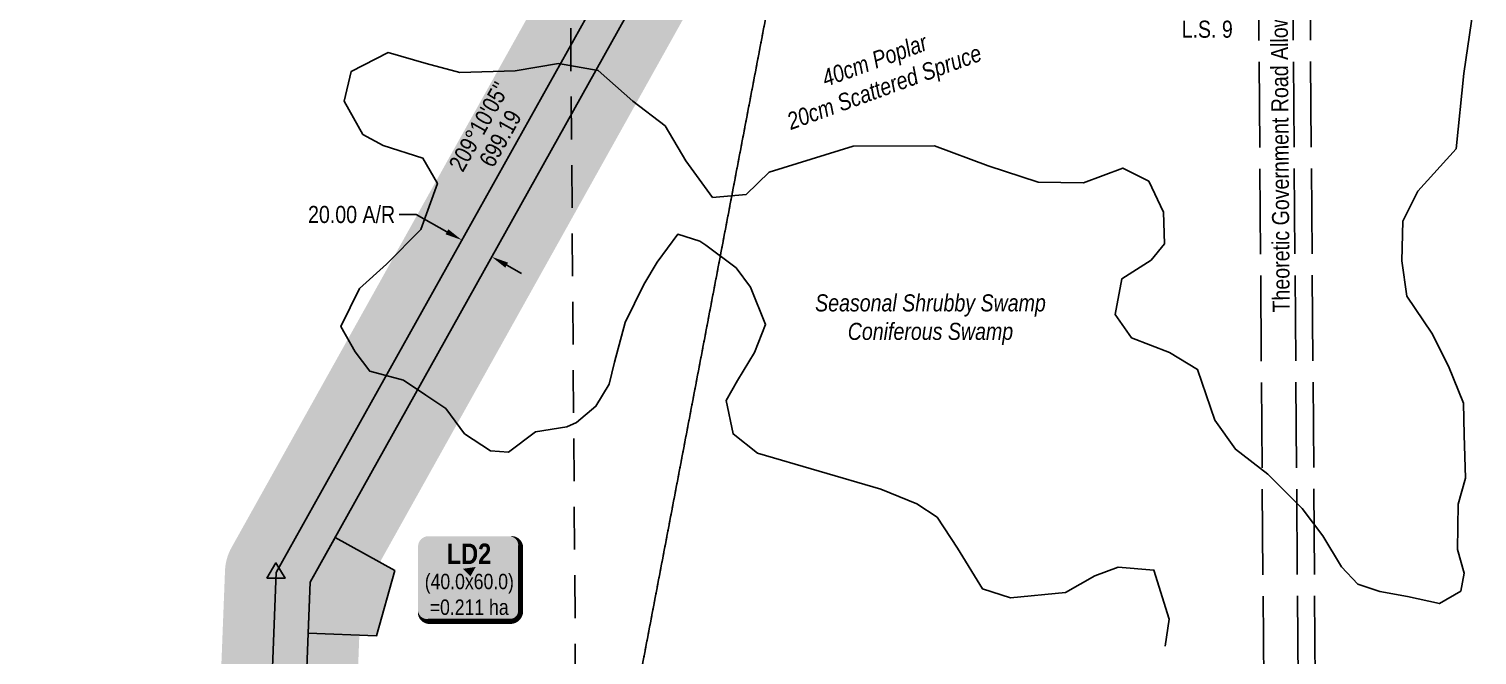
# Model space of a CAD drawing. Extents: x 532499 to 536929, y 6041259 to 6047760.
# Drawn here: x 533458 to 534305, y 6046764 to 6047131 of the extents above; entities that cross this region are included whole.
import ezdxf
from ezdxf.enums import TextEntityAlignment as Align

# ---------------------------------------------------------------- set-up
doc = ezdxf.new("R2010")
doc.units = 0
doc.header["$LTSCALE"] = 5
doc.header["$PDSIZE"] = 0.5
for name, pattern in [('foc-LSD', [8, 5, -3]), ('foc-TIELINE', [1.875, 1.25, -0.625]), ('foc-UNSURVEYED', [12.5, 10, -2.5])]:
    doc.linetypes.add(name, pattern=pattern)
doc.layers.get('Defpoints').update_dxf_attribs({"color": 9})
for name, color, linetype in [('L-BD', 7, 'Continuous'), ('L-MON', 1, 'Continuous'), ('L-ROAD-T', 7, 'Continuous'), ('L-SECTION-LSD', 7, 'foc-LSD'), ('L-TIE', 7, 'foc-TIELINE'), ('L-USEC', 7, 'foc-UNSURVEYED'), ('P-BUFFER-H 30m', 51, 'Continuous'), ('P-PROPOSED', 10, 'Continuous'), ('P-PROPOSED-H', 21, 'Continuous'), ('P-TEMP-BLOCKS', 250, 'Continuous'), ('P-TEMP-H', 41, 'Continuous'), ('P-TEMP_LOG DECK', 46, 'Continuous'), ('P-TXT', 4, 'Continuous'), ('T-BUSH-T', 110, 'Continuous'), ('WETLAND', 143, 'Continuous'), ('WETLAND-T', 146, 'Continuous')]:
    doc.layers.add(name, color=color, linetype=linetype)
doc.styles.add('100L', font='ARIALN.TTF', dxfattribs={"height": 11})
doc.styles.add('80', font='ARIALN.TTF', dxfattribs={"height": 10})
doc.styles.add('80CG', font='ARIALN.TTF', dxfattribs={"height": 10})
doc.styles.add('80L', font='ARIALN.TTF', dxfattribs={"height": 10})
doc.styles.add('80LS', font='ARIALNI.TTF', dxfattribs={"height": 10})
doc.styles.add('BOLD', font='ARIALNB.TTF')
doc.dimstyles.new('Compass 5 000', dxfattribs={"dimscale": 5, "dimtxt": 9, "dimasz": 2, "dimexe": 0.2, "dimexo": 0.0625, "dimgap": 0.5, "dimtad": 0, "dimtih": 1, "dimtoh": 1, "dimzin": 0, "dimdsep": 46, "dimtxsty": '80CG', "dimcen": 0.1, "dimse1": 1, "dimse2": 1, "dimclrd": 256, "dimclrt": 256, "dimaunit": 1, "dimadec": 4, "dimazin": 0, "dimtfac": 0.06, "dimtofl": 0, "dimtmove": 0, "dimatfit": 1, "dimfxl": 0.2, "dimtolj": 1, "dimtzin": 0, "dimlwd": -1, "dimarcsym": 0})

# ---------------------------------------------------------------- blocks, each defined once
blk = doc.blocks.new('TRIA')
blk.add_hatch(color=255).paths.add_polyline_path([(-0.04, 1.52), (-1.47, -0.87), (1.39, -0.87)])
blk = doc.blocks.new('TRIAA')
blk.add_blockref('TRIA', (0, 0))
blk = doc.blocks.new('TRIB')
at = {"color": 1}
blk.add_lwpolyline([(-1.12, -0.67), (-0.04, 1.13), (1.04, -0.67)], close=True, dxfattribs=at)
blk = doc.blocks.new('TRIBB')
blk.add_blockref('TRIB', (0, 0))
blk = doc.blocks.new('TRICC')
for name in ['TRIAA', 'TRIBB']:
    blk.add_blockref(name, (0, 0))
blk = doc.blocks.new('plspike')
blk.add_blockref('TRICC', (0, 0))
blk = doc.blocks.new('*D454')
at = {"layer": 'Defpoints', "color": 0, "transparency": 16777216}
for p in [(533732.88, 6047045.44), (533750.35, 6047035.7), (533728.9, 6046997.28)]:
    blk.add_point(p, dxfattribs=at)
at = {"layer": 'P-TXT', "transparency": 16777216}
for p, q in [((533684.69, 6047021.96), (533674.69, 6047021.96)), ((533702.71, 6047011.9), (533684.69, 6047021.96)), ((533737.63, 6046992.41), (533746.37, 6046987.53))]:
    blk.add_line(p, q, dxfattribs=at)
for points in [[(533703.52, 6047013.36), (533701.89, 6047010.44), (533711.44, 6047007.03)], [(533738.45, 6046993.86), (533736.82, 6046990.95), (533728.9, 6046997.28)]]:
    blk.add_solid(points, dxfattribs=at)
at = {"layer": 'P-TXT', "transparency": 16777216, "insert": (533646.95, 6047021.96), "char_height": 10, "attachment_point": 5, "style": '80CG'}
blk.add_mtext('\\A1;20.00 A/R', dxfattribs=at)
blk = doc.blocks.new('*U533')
h = blk.add_hatch(color=191)
edge = h.paths.add_edge_path()
edge.add_line((-24, -31.31), (24, -31.31))
edge.add_arc((24, -25.31), 6, 270, 360)
edge.add_line((30, -25.31), (30, 12.5))
edge.add_arc((24, 12.5), 6, 0, 90)
edge.add_line((24, 18.5), (-24, 18.5))
edge.add_arc((-24, 12.5), 6, 90, 180)
edge.add_line((-30, 12.5), (-30, -25.31))
edge.add_arc((-24, -25.31), 6, 180, 270)
at = {"color": 250, "flags": 128}
blk.add_lwpolyline([(-24, -31.31, 3, 3, 0), (24, -31.31, 3, 3, 0.414214), (30, -25.31, 3, 3, 0), (30, 12.5, 3, 0, 0.414214), (24, 18.5, 0, 0, 0), (-24, 18.5, 0, 0, 0.414214), (-30, 12.5, 0, 0, 0), (-30, -25.31, 0, 3, 0.414214)], format="xyseb", close=True, dxfattribs=at)
at = {"flags": 128}
blk.add_lwpolyline([(0.7, -4.91, 0, 7.5, 0), (0, 0, 0, 0, 0)], format="xyseb", dxfattribs=at)
at = {"color": 250}
for tag, p, height, style in [('TEMP_AREA_W1_001', (-9.21, 2.24), 12, 'BOLD'), ('ENTER_TEXT_001', (-30.66, -12.47), 9, '80')]:
    blk.add_attdef(tag, p, '', height=height, dxfattribs=dict(at, style=style))

msp = doc.modelspace()

# ---------------------------------------------------------------- hatches: boundary and pattern name
at = {"layer": 'P-BUFFER-H 30m'}
h = msp.add_hatch(color=256, dxfattribs=at)
h.dxf.hatch_style = 1
h.paths.add_polyline_path([(534222.479, 6044793.134), (534259.062, 6044907.807, 0.1031478), (534260.324, 6044919.983), (534285.67, 6044999.431, 0.1503998), (534285.851, 6045017.07), (534218.577, 6045243.909, 0.1031478), (534217.566, 6045256.109), (534034.444, 6045873.578, 0.1963877), (534020.251, 6045891.268), (533757.108, 6046037.36), (533636.683, 6046395.509), (533652.362, 6046798.642), (533987.597, 6047399.268, 0.395653), (533977.667, 6047439.079), (533973.037, 6047442.066, 0.0390454), (533968.922, 6047444.286), (533955.615, 6047450.177, 0.3874252), (533917.295, 6047437.373), (533576.709, 6046827.159, 0.1180942), (533572.929, 6046813.71), (533556.428, 6046389.446, 0.0910605), (533557.969, 6046378.725), (533687.493, 6045993.515, 0.1870409), (533701.36, 6045976.856), (533963.59, 6045831.27), (534140.907, 6045233.374, 0.1031478), (534146.71, 6045222.596), (534208.419, 6045014.519), (534208.306, 6045003.57), (534188.909, 6044942.766, 0.1031478), (534182.886, 6044932.109), (534144.352, 6044811.322, 0.063946), (534142.976, 6044803.809), (534090.883, 6043828.881), (534089.157, 6043796.476, 0.1278354), (534074.442, 6043799.804), (533991.767, 6043797.168, 0.1474766), (533975.36, 6043791.645), (533879.461, 6043788.587, 0.1283203), (533864.94, 6043784.3), (533802.173, 6043746.473, 0.229446), (533787.904, 6043724.568), (533750.468, 6043429.65, 0.1870632), (533755.696, 6043408.612), (533757.905, 6043329.038, 0.3994443), (533761.124, 6043287.847), (533789.065, 6043262.704, 0.6592167), (533839.095, 6043285.825), (533835.689, 6043408.518, 0.1083373), (533839.997, 6043420.617), (533875.088, 6043697.059), (533895.043, 6043709.085), (533977.908, 6043711.727, 0.1474766), (533994.634, 6043707.26), (534054.971, 6043709.184, 0.2134214), (534077.628, 6043699.906), (534124.067, 6043701.387, 0.2193037), (534146.513, 6043712.61), (534176.117, 6043749.567, 0.1568068), (534182.657, 6043766.718), (534185.7, 6043823.83, 0.2679047), (534172.114, 6043850.556)])
h.paths.add_polyline_path([(534172.918, 6044802.209), (534211.452, 6044922.996), (534213.833, 6044922.236), (534238.243, 6044998.753), (534238.448, 6045018.721), (534172.05, 6045242.61), (534169.654, 6045241.899), (533988.854, 6045851.54), (533715.914, 6046003.071), (533586.39, 6046388.281), (533602.891, 6046812.545), (533943.477, 6047422.759), (533956.785, 6047416.868), (533961.415, 6047413.882), (533622.68, 6046806.984), (533606.507, 6046391.172), (533732.392, 6046016.787), (534005.697, 6045865.053), (534188.819, 6045247.583), (534186.423, 6045246.873), (534257.104, 6045008.544), (534228.116, 6044917.68), (534230.496, 6044916.92), (534192.742, 6044798.579), (534140.787, 6043826.225), (534155.757, 6043825.425), (534152.715, 6043768.313), (534123.111, 6043731.356), (534076.672, 6043729.876), (534076.354, 6043739.865), (533993.678, 6043737.229), (533993.519, 6043742.224), (533886.267, 6043738.805), (533847.171, 6043715.243), (533810.251, 6043424.393), (533805.245, 6043424.64), (533809.122, 6043284.993), (533781.182, 6043310.136), (533788.335, 6043313.442), (533785.22, 6043425.627), (533780.214, 6043425.874), (533817.65, 6043720.792), (533880.417, 6043758.618), (533992.882, 6043762.204), (533992.723, 6043767.199), (534075.398, 6043769.835), (534075.557, 6043764.84), (534105.886, 6043765.807), (534118.381, 6043781.405), (534120.825, 6043827.286)], flags=16)
at = {"layer": 'P-PROPOSED-H'}
h = msp.add_hatch(color=256, dxfattribs=at)
h.dxf.hatch_style = 1
h.paths.add_polyline_path([(533961.574, 6047414.129), (533622.68, 6046806.984), (533606.507, 6046391.172), (533732.392, 6046016.787), (534005.697, 6045865.053), (534188.819, 6045247.583), (534186.423, 6045246.873), (534257.104, 6045008.544), (534228.116, 6044917.68), (534230.496, 6044916.92), (534192.742, 6044798.579), (534140.787, 6043826.225), (534155.757, 6043825.425), (534152.715, 6043768.313), (534123.111, 6043731.356), (534076.672, 6043729.876), (534076.354, 6043739.865), (533993.678, 6043737.229), (533993.519, 6043742.224), (533886.267, 6043738.805), (533847.171, 6043715.243), (533810.251, 6043424.393), (533805.245, 6043424.64), (533809.122, 6043284.993), (533781.182, 6043310.136), (533788.335, 6043313.442), (533785.22, 6043425.627), (533780.214, 6043425.874), (533817.65, 6043720.792), (533880.417, 6043758.618), (533992.882, 6043762.204), (533992.723, 6043767.199), (534075.398, 6043769.835), (534075.557, 6043764.84), (534105.886, 6043765.807), (534118.381, 6043781.405), (534120.825, 6043827.286), (534172.918, 6044802.209), (534211.452, 6044922.996), (534213.833, 6044922.236), (534238.243, 6044998.753), (534238.448, 6045018.721), (534172.05, 6045242.61), (534169.654, 6045241.899), (533988.854, 6045851.54), (533715.914, 6046003.071), (533586.39, 6046388.281), (533602.891, 6046812.545), (533943.477, 6047422.759), (533958.326, 6047416.215)])
at = {"layer": 'P-TEMP-H'}
h = msp.add_hatch(color=256, dxfattribs=at)
h.dxf.hatch_style = 1
h.paths.add_polyline_path([(533621.514, 6046777.022), (533622.68, 6046806.984), (533637.293, 6046833.166), (533672.203, 6046813.681), (533661.464, 6046775.468)])

# ---------------------------------------------------------------- linework, layer by layer
at = {"layer": 'L-SECTION-LSD'}
msp.add_line((533777.934, 6046745.963), (533771.931, 6047550.124), dxfattribs=at)
at = {"layer": 'L-TIE'}
for p, q in [((533943.477, 6047422.759), (532992.295, 6042429.683)), ((532992.295, 6042429.683), (533943.477, 6047422.759))]:
    msp.add_line(p, q, dxfattribs=at)
at = {"layer": 'L-USEC'}
for p, q in [((534180.339, 6046748.767), (534174.266, 6047552.918)), ((534200.445, 6046748.919), (534194.372, 6047553.07)), ((534210.497, 6046748.977), (534204.423, 6047553.128))]:
    msp.add_line(p, q, dxfattribs=at)
at = {"layer": 'P-PROPOSED', "flags": 128}
msp.add_lwpolyline([(533988.854, 6045851.54), (533715.914, 6046003.071), (533586.39, 6046388.281), (533602.891, 6046812.545), (533943.477, 6047422.759), (533958.326, 6047416.215), (533961.574, 6047414.129), (533622.68, 6046806.984), (533606.507, 6046391.172), (533732.392, 6046016.787), (534005.697, 6045865.053)], dxfattribs=at)
at = {"layer": 'P-TEMP_LOG DECK', "flags": 128}
msp.add_lwpolyline([(533621.514, 6046777.022), (533622.68, 6046806.984), (533637.293, 6046833.166), (533672.203, 6046813.681), (533661.464, 6046775.468)], close=True, dxfattribs=at)
at = {"layer": 'WETLAND'}
msp.add_lwpolyline([(534122.686, 6046769.549), (534125.012, 6046785.341), (534116.109, 6046813.975), (534095.261, 6046815.693), (534081.537, 6046810.681), (534064.481, 6046800.951), (534032.219, 6046797.723), (534015.89, 6046803.036), (534001.346, 6046826.888), (533989.274, 6046845.032), (533977.498, 6046852.786), (533956.453, 6046861.431), (533920.333, 6046871.959), (533884.212, 6046882.486), (533870.029, 6046893.638), (533866.007, 6046913.167), (533872.606, 6046924.91), (533882.537, 6046941.369), (533889.005, 6046957.731), (533880.299, 6046979.438), (533871.888, 6046990.754), (533854.175, 6047004.116), (533850.646, 6047006.326), (533837.814, 6047010.583), (533825.574, 6046994.058), (533817.853, 6046981.128), (533806.931, 6046958.862), (533800.661, 6046935.573), (533797.558, 6046922.775), (533789.838, 6046909.844), (533778.555, 6046900.279), (533772.847, 6046897.806), (533754.44, 6046894.971), (533738.604, 6046882.965), (533728.18, 6046883.824), (533712.875, 6046893.788), (533702.057, 6046908.502), (533690.281, 6046916.256), (533677.318, 6046925.131), (533657.526, 6046930.346), (533649.115, 6046941.661), (533640.606, 6046956.441), (533651.528, 6046978.706), (533667.298, 6046993.021), (533687.522, 6047013.24), (533697.157, 6047040.091), (533688.648, 6047054.871), (533665.327, 6047062.296), (533653.584, 6047068.895), (533642.634, 6047088.227), (533646.76, 6047105.677), (533668.401, 6047116.692), (533690.535, 6047110.389), (533710.327, 6047105.175), (533742.656, 6047106.094), (533767.958, 6047110.281), (533791.181, 6047106.319), (533811.334, 6047088.405), (533830.234, 6047073.921), (533842.371, 6047053.467), (533858.005, 6047031.957), (533877.6, 6047033.67), (533891.094, 6047046.765), (533940.346, 6047062.032), (533987.717, 6047062.224), (534019.252, 6047050.411), (534048.412, 6047040.841), (534075, 6047040.442), (534097.862, 6047049.181), (534113.101, 6047041.526), (534121.709, 6047023.283), (534122.234, 6047004.809), (534114.415, 6046995.343), (534097.392, 6046984.459), (534093.365, 6046963.545), (534102.996, 6046949.953), (534125.196, 6046941.34), (534141.655, 6046931.409), (534151.746, 6046901.653), (534163.785, 6046884.663), (534182.685, 6046870.179), (534202.904, 6046849.955), (534214.91, 6046834.119), (534225.826, 6046815.942), (534235.359, 6046805.813), (534248.191, 6046801.556), (534264.453, 6046798.552), (534283.058, 6046794.46), (534295.561, 6046801.748), (534297.575, 6046812.205), (534293.717, 6046825.962), (534294.116, 6046852.55), (534298.307, 6046867.691), (534297.584, 6046893.092), (534297.059, 6046911.565), (534288.353, 6046933.272), (534278.557, 6046952.637), (534264.078, 6046974.18), (534261.178, 6046994.896), (534261.676, 6047018.021), (534270.419, 6047035.602), (534292.821, 6047060.506), (534297.346, 6047104.544), (534305.071, 6047157.917)], dxfattribs=at)

# ---------------------------------------------------------------- block references
at = {"layer": 'L-MON', "xscale": 4.997439999999915, "yscale": 4.997439999999915, "zscale": 4.997439999999915}
msp.add_blockref('plspike', (533602.891, 6046812.545), dxfattribs=at)
at = {"layer": 'P-TEMP-BLOCKS', "color": 3}
ref = msp.add_blockref('*U533', (533715.782, 6046815.303), dxfattribs=dict(at, xscale=0.999488, yscale=0.999488, zscale=0.999488))
ref.add_attrib('TEMP_AREA_W1_001', 'LD2', (533702.623, 6046817.546), dxfattribs={"layer": '0', "color": 250, "height": 11.9939, "style": 'BOLD'})
ref.add_attrib('ENTER_TEXT_001', '(40.0x60.0)', (533689.72, 6046802.839), dxfattribs={"layer": '0', "color": 250, "height": 8.99539, "style": '80'})
ref.add_attrib('ENTER_TEXT_002', '=0.211 ha', (533692.659, 6046787.81), dxfattribs={"layer": '0', "color": 250, "height": 8.9954, "style": '80'})

# ---------------------------------------------------------------- texts
at = {"layer": 'L-BD', "color": 5, "style": '80L'}
for s, height, p in [("209°10'05''", 9.99488, (533721.451, 6047073.454)), ('699.19', 9.9949, (533733.888, 6047066.512))]:
    msp.add_text(s, height=height, rotation=60.8323, dxfattribs=at).set_placement(p, align=Align.MIDDLE)
at = {"layer": 'L-ROAD-T', "style": '80L'}
msp.add_text('Theoretic Government Road Allowance', height=10, rotation=90.389633, dxfattribs=at).set_placement((534189.877, 6047064.65), align=Align.MIDDLE_CENTER)
at = {"layer": 'T-BUSH-T', "insert": (533951.021, 6047116.952), "char_height": 9.99488, "width": 122.03336, "attachment_point": 2, "rotation": 20, "style": '80LS'}
msp.add_mtext('40cm Poplar\\P20cm Scattered Spruce', dxfattribs=at)
at = {"layer": 'WETLAND-T', "insert": (533985.447, 6046975.316), "char_height": 9.99488, "width": 134.78539, "attachment_point": 2, "style": '80LS'}
msp.add_mtext('Seasonal Shrubby Swamp\\PConiferous Swamp', dxfattribs=at)

# ---------------------------------------------------------------- dimensions: what is measured, and where the dimension line sits
at = {"layer": 'P-TXT'}
dim = msp.add_linear_dim(base=(533728.903, 6046997.279), p1=(533732.882, 6047045.445), p2=(533750.346, 6047035.698), angle=330.832283, text='20.00 A/R', dimstyle='Compass 5 000', dxfattribs=at)
dim.commit()
dim.dimension.update_dxf_attribs({"geometry": '*D454', "text_midpoint": (533646.952, 6047021.958), "dimtype": 161})

# ---------------------------------------------------------------- next in the draw order: texts
at = {"layer": 'L-SECTION-LSD', "insert": (534132.326, 6047135.42), "char_height": 9.9949, "attachment_point": 1, "style": '100L', "bg_fill": 3, "box_fill_scale": 1.5, "bg_fill_color": 256, "bg_fill_transparency": 0}
msp.add_mtext_dynamic_manual_height_columns('L.S. 9', width=30.52728, gutter_width=55, heights=[0], dxfattribs=at)

doc.saveas('drawing.dxf')
